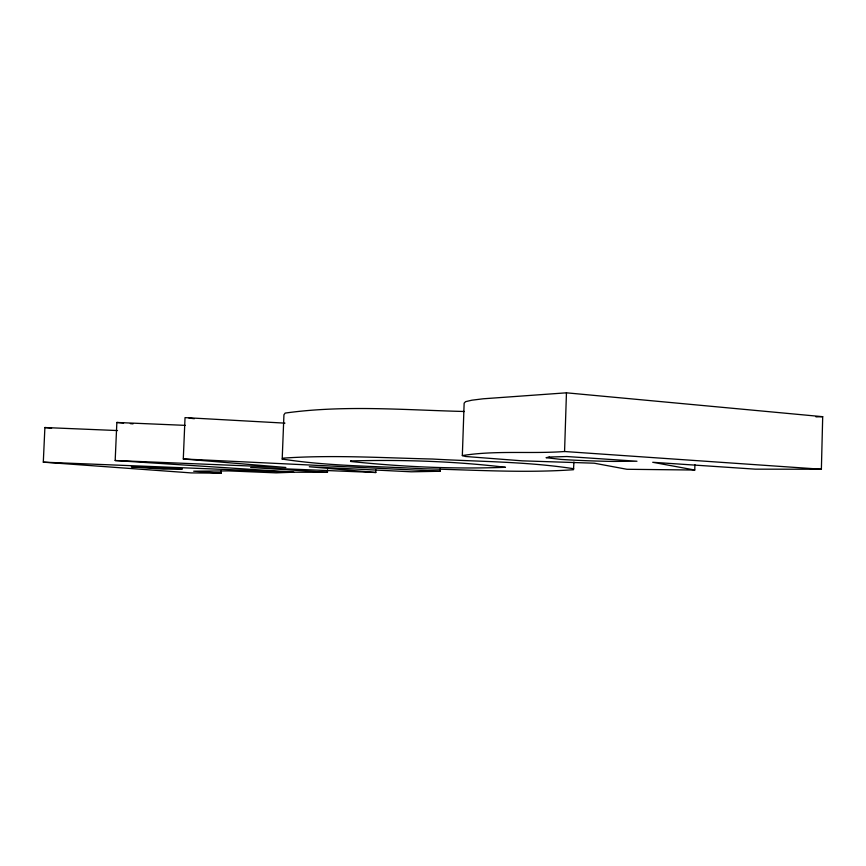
<?xml version="1.0" encoding="UTF-8"?>
<svg xmlns="http://www.w3.org/2000/svg" width="866" height="866" viewBox="0 0 866 866"><rect width="100%" height="100%" fill="white"/><g stroke="black" fill="none" stroke-linecap="round" stroke-linejoin="round"><path stroke-width="1.3" d="M694.759 470.032L652.704 462.282L755.379 469.166L821.379 469.242L822.7 416.687L566.451 392.818L483.163 398.793L471.873 400.2L465.605 401.651L464.144 403.145L462.336 455.581L465.529 456.49L522.382 460.842L594.238 463.202L626.962 469.285L694.759 470.032L694.911 464.685M462.336 455.581C495.709 450.212 530.761 454 564.567 451.511L566.451 392.818M464.36 411.491C404.768 410.029 344.419 404.801 285.163 413.082L283.94 414.792L282.197 459.056C328.82 466.298 376.385 466.103 423.442 468.777C473.41 469.837 523.594 473.247 573.487 469.718L573.952 462.043M375.909 469.902L375.812 472.511L309.303 466.752L411.307 471.808L440.188 471.256L440.274 468.614M185.313 425.368L116.856 422.467L115.178 460.528L294.743 472.208L327.456 472.338L327.554 469.729M117.505 430.554L44.891 427.533L43.3 462.163L191.094 472.901L221.166 473.182L221.274 470.574M115.178 460.528L285.856 467.467L183.289 458.969L185.032 417.618L284.946 423.138M282.197 459.056L283.388 458.114C333.042 454.747 382.902 457.887 432.599 459.034C479.623 461.74 527.145 461.524 573.747 468.733M815.967 416.871L822.7 416.687M375.812 472.511L250.664 467.456L327.456 472.338M43.3 462.163L293.682 472.219L276.092 472.858L228.667 470.898L193.67 471.201L221.166 473.182M183.289 458.969L440.188 471.256M564.567 451.511L821.379 469.242M116.856 422.467L123.589 423.041M130.322 423.626L133.018 423.853M44.891 427.533L51.592 428.205M189.015 418.083L194.33 418.711M350.86 460.929L350.524 461.448C401.813 466.839 453.957 469.253 505.473 467.294C454.412 461.221 402.354 459.543 350.86 460.929M549.141 457.042L546.067 457.681L560.93 459.402A51.57 2.1 1.8 0 0 613.842 461.437L636.975 461.232L566.916 456.534L549.141 457.042M182.196 468.917L163.512 469.134L131.318 466.806L182.196 468.917"/></g></svg>
